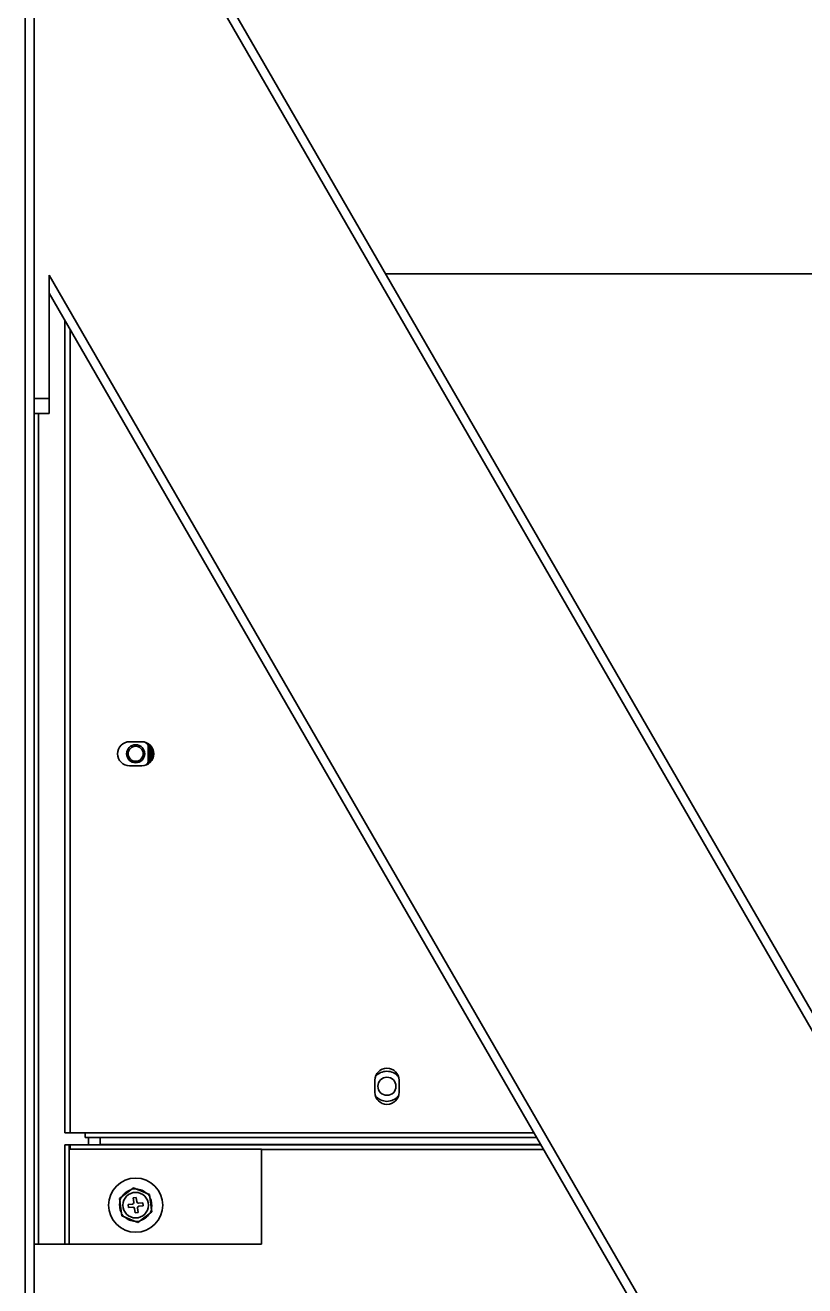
# Model space of a CAD drawing. Header units: millimetres. Extents: x 32496 to 166256, y 3504 to 23939.
# Drawn here: x 49076.6 to 49335.7, y 11218.8 to 11637.7 of the extents above; entities that cross this region are included whole.
import ezdxf

# ---------------------------------------------------------------- set-up
doc = ezdxf.new("R2010")
doc.units = ezdxf.units.MM
doc.layers.get('0').update_dxf_attribs({"lineweight": 35})

msp = doc.modelspace()

# ---------------------------------------------------------------- linework, layer by layer
at = {"linetype": 'Continuous'}
for p, q in [((49076.64, 13396.575), (49076.64, 10877.575)), ((49079.64, 11508.601), (49079.64, 11788.601)), ((49084.64, 11748.601), (49584.64, 10882.575)), ((49084.64, 11742.601), (49581.176, 10882.575)), ((49084.64, 11554.601), (49472.634, 10882.575)), ((49084.64, 11508.601), (49084.64, 11554.601)), ((49196.372, 11555.075), (49755.74, 11555.075)), ((49084.64, 11548.601), (49469.17, 10882.575)), ((49089.84, 11269.575), (49089.84, 11539.594)), ((49091.54, 11536.65), (49091.54, 11269.575)), ((49079.64, 11513.601), (49084.64, 11513.601)), ((49079.64, 11508.601), (49084.64, 11508.601)), ((49079.64, 11508.601), (49079.64, 10877.575)), ((49081.04, 11508.601), (49081.04, 11232.575)), ((49115.34, 11399.575), (49111.34, 11399.575)), ((49117.538, 11398.288), (49117.958, 11398.559)), ((49118.038, 11398.288), (49117.538, 11398.288)), ((49117.538, 11392.863), (49117.538, 11398.288)), ((49117.99, 11398.568), (49117.958, 11398.559)), ((49118.038, 11398.288), (49118.12, 11398.312)), ((49118.038, 11398.288), (49118.038, 11392.863)), ((49118.117, 11393.315), (49118.117, 11397.836)), ((49118.925, 11395.575), (49118.925, 11395.569)), ((49119.063, 11396.467), (49118.963, 11396.356)), ((49118.963, 11394.795), (49119.063, 11394.684)), ((49119.09, 11394.213), (49119.09, 11396.938)), ((49111.34, 11391.575), (49115.34, 11391.575)), ((49117.538, 11392.863), (49118.038, 11392.863)), ((49117.958, 11392.592), (49117.538, 11392.863)), ((49117.958, 11392.592), (49117.99, 11392.583)), ((49118.12, 11392.839), (49118.038, 11392.863)), ((49192.84, 11287.075), (49192.84, 11283.075)), ((49200.84, 11283.075), (49200.84, 11287.075)), ((49089.84, 11269.575), (49096.54, 11269.575)), ((49096.54, 11269.575), (49245.735, 11269.575)), ((49096.54, 11269.575), (49096.54, 11268.075)), ((49089.84, 11265.575), (49248.045, 11265.575)), ((49089.84, 11232.575), (49089.84, 11265.575)), ((49091.24, 11265.575), (49091.24, 11232.575)), ((49091.54, 11265.575), (49091.54, 11264.175)), ((49155.14, 11264.175), (49091.54, 11264.175)), ((49096.54, 11268.075), (49246.601, 11268.075)), ((49097.64, 11268.075), (49097.64, 11265.575)), ((49101.54, 11268.075), (49101.54, 11265.575)), ((49101.54, 11265.775), (49247.929, 11265.775)), ((49155.14, 11264.075), (49248.911, 11264.075)), ((49155.14, 11232.575), (49155.14, 11264.075)), ((49108.017, 11247.811), (49112.614, 11251.303)), ((49108.742, 11242.083), (49108.017, 11247.811)), ((49112.53, 11247.993), (49113.522, 11248.118)), ((49112.718, 11246.505), (49112.53, 11247.993)), ((49112.614, 11251.303), (49117.937, 11249.068)), ((49113.522, 11248.118), (49113.71, 11246.63)), ((49118.663, 11243.34), (49117.937, 11249.068)), ((49110.797, 11245.757), (49112.285, 11245.946)), ((49110.922, 11244.765), (49110.797, 11245.757)), ((49112.411, 11244.954), (49110.922, 11244.765)), ((49113.158, 11243.032), (49112.969, 11244.521)), ((49114.15, 11243.158), (49113.158, 11243.032)), ((49113.961, 11244.646), (49114.15, 11243.158)), ((49118.663, 11243.34), (49114.065, 11239.848)), ((49114.269, 11246.197), (49115.757, 11246.386)), ((49115.883, 11245.394), (49114.395, 11245.205)), ((49115.757, 11246.386), (49115.883, 11245.394)), ((49114.065, 11239.848), (49108.742, 11242.083)), ((49079.64, 11232.575), (49155.14, 11232.575))]:
    msp.add_line(p, q, dxfattribs=at)
for points in [[(49119.063, 11396.467), (49119.03, 11396.43), (49118.996, 11396.393), (49118.963, 11396.356)], [(49118.963, 11394.795), (49118.996, 11394.758), (49119.03, 11394.721), (49119.063, 11394.684)]]:
    msp.add_lwpolyline(points, dxfattribs=at)
for centre, radius in [((49113.34, 11395.575), 3), ((49113.34, 11395.575), 2.5), ((49196.84, 11285.075), 3), ((49113.34, 11245.575), 9), ((49113.34, 11245.575), 4.25)]:
    msp.add_circle(centre, radius, dxfattribs=at)
for centre, radius, start, end in [((49111.34, 11395.575), 4, 90, 270), ((49115.34, 11395.575), 4, 270, 90), ((49113.34, 11395.575), 4.999, 32.86431, 49.65844), ((49113.34, 11395.575), 5.499, 32.86431, 34.09945), ((49113.34, 11395.575), 5.585, 0, 30.76123), ((49113.34, 11395.575), 5.285, 334.67939, 25.32061), ((49113.34, 11395.575), 5.585, 329.24232, 359.93768), ((49113.34, 11395.575), 5.661, 357.86504, 2.13496), ((49113.34, 11395.575), 4.999, 310.34481, 327.13569), ((49113.34, 11395.575), 5.499, 325.89281, 327.13569), ((49117.611, 11392.831), 0.509, 343.91946, 0.8578), ((49196.84, 11287.075), 4, 0, 180), ((49196.84, 11285.075), 5, 40.41921, 139.58924), ((49196.84, 11283.075), 4, 180, 0), ((49196.84, 11285.075), 5, 220.41921, 319.58924), ((49113.34, 11245.575), 5.474, 151.22599, 163.21088), ((49113.34, 11245.575), 5.35, 106.37874, 148.05813), ((49113.34, 11245.575), 5.474, 91.22599, 103.21088), ((49113.34, 11245.575), 5.35, 46.37874, 88.05813), ((49113.34, 11245.575), 5.474, 31.22599, 43.21088), ((49113.34, 11245.575), 5.35, 346.37874, 28.05813), ((49113.34, 11245.575), 5.35, 166.37874, 208.05813), ((49112.222, 11246.442), 0.5, 277.21844, 7.21844), ((49112.473, 11244.458), 0.5, 7.21844, 97.21844), ((49114.206, 11246.693), 0.5, 187.21844, 277.21844), ((49114.457, 11244.709), 0.5, 97.21844, 187.21844), ((49113.34, 11245.575), 5.474, 331.22599, 343.21088), ((49113.34, 11245.575), 5.474, 211.22599, 223.21088), ((49113.34, 11245.575), 5.35, 226.37874, 268.05813), ((49113.34, 11245.575), 5.474, 271.22599, 283.21088), ((49113.34, 11245.575), 5.35, 286.37874, 328.05813)]:
    msp.add_arc(centre, radius, start, end, dxfattribs=at)
for points, knots in [([(49118.038, 11398.288), (49118.038, 11398.336), (49118.025, 11398.431), (49117.984, 11398.519), (49117.958, 11398.559)], [0, 0, 0, 0, 0.5, 1, 1, 1, 1]), ([(49118.1, 11398.461), (49118.103, 11398.449), (49118.115, 11398.4), (49118.12, 11398.35), (49118.12, 11398.312)], [0, 0, 0, 0, 0.2449643, 1, 1, 1, 1]), ([(49118.12, 11398.312), (49118.119, 11398.274), (49118.118, 11398.116), (49118.117, 11397.957), (49118.117, 11397.836)], [0, 0, 0, 0, 0.2366786, 1, 1, 1, 1]), ([(49118.963, 11396.356), (49118.962, 11396.355), (49118.962, 11396.35), (49118.961, 11396.342), (49118.962, 11396.328), (49118.963, 11396.309), (49118.965, 11396.285), (49118.968, 11396.245), (49118.973, 11396.184), (49118.98, 11396.1), (49118.986, 11396.003), (49118.993, 11395.897), (49118.996, 11395.824), (49118.997, 11395.786)], [0, 0, 0, 0, 0.0070922, 0.0227762, 0.0472013, 0.0802905, 0.1217895, 0.1714132, 0.2935698, 0.4432488, 0.6153365, 0.8035356, 1, 1, 1, 1]), ([(49118.997, 11395.365), (49118.996, 11395.327), (49118.993, 11395.254), (49118.986, 11395.148), (49118.98, 11395.051), (49118.973, 11394.967), (49118.968, 11394.906), (49118.965, 11394.866), (49118.963, 11394.842), (49118.962, 11394.823), (49118.961, 11394.809), (49118.962, 11394.801), (49118.962, 11394.796), (49118.963, 11394.795)], [0, 0, 0, 0, 0.1964865, 0.3846809, 0.5567494, 0.706456, 0.8286292, 0.8782322, 0.9196984, 0.9527628, 0.9771907, 0.9928965, 1, 1, 1, 1]), ([(49118.963, 11396.356), (49118.968, 11396.316), (49118.996, 11396.237), (49119.055, 11396.175), (49119.089, 11396.151)], [0, 0, 0, 0, 0.4870421, 1, 1, 1, 1]), ([(49118.963, 11394.795), (49118.968, 11394.834), (49118.996, 11394.914), (49119.054, 11394.976), (49119.089, 11395)], [0, 0, 0, 0, 0.4840345, 1, 1, 1, 1]), ([(49118.038, 11392.863), (49118.038, 11392.815), (49118.025, 11392.72), (49117.984, 11392.632), (49117.958, 11392.592)], [0, 0, 0, 0, 0.5, 1, 1, 1, 1]), ([(49118.117, 11393.315), (49118.117, 11393.274), (49118.117, 11393.116), (49118.118, 11392.957), (49118.12, 11392.839)], [0, 0, 0, 0, 0.2575485, 1, 1, 1, 1])]:
    msp.add_open_spline(points, degree=3, knots=knots, dxfattribs=at)

doc.saveas('drawing.dxf')
